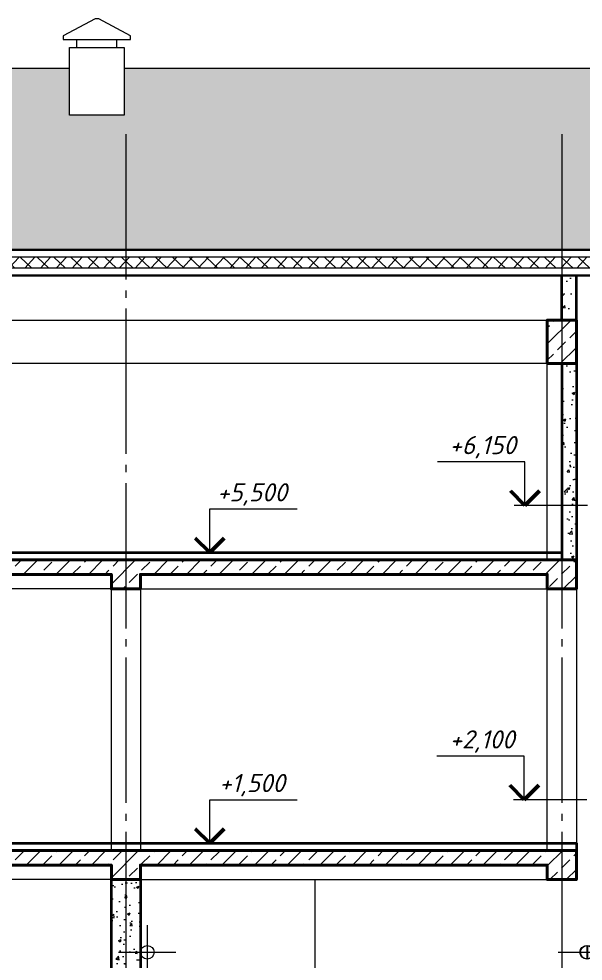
# Model space of a CAD drawing. Header units: millimetres. Extents: x -123149 to 90750, y -868758 to 226421.
# Drawn here: x 42906 to 50674, y 186234 to 199200 of the extents above; entities that cross this region are included whole.
import ezdxf

# ---------------------------------------------------------------- set-up
doc = ezdxf.new("R2010")
doc.units = ezdxf.units.MM
doc.linetypes.add('GOST2.303 5', pattern=[24, 20, -1.5, 1, -1.5])
doc.layers.get('Defpoints').update_dxf_attribs({"color": 1, "lineweight": 0})
doc.layers.add('#Hatch', color=7, linetype='Continuous', lineweight=5, true_color=0x4d4d4d)
for name, color, linetype, lineweight in [('#Бетон разрез', 22, 'Continuous', 40), ('#Вид_тонкая', 20, 'Continuous', 15), ('#Газобетон', 152, 'Continuous', 35), ('#Оси', 7, 'Continuous', 9), ('#Полы_толст', 14, 'Continuous', 35), ('#разм', 7, 'Continuous', 9), ('AR', 164, 'Continuous', 9)]:
    doc.layers.add(name, color=color, linetype=linetype, lineweight=lineweight)
doc.styles.add('STEP PR', font='isocpeui.ttf')
doc.dimstyles.new('высотные отметки', dxfattribs={"dimtxt": 500, "dimasz": 100, "dimexe": 100, "dimexo": 0.625, "dimgap": 50, "dimtad": 1, "dimtih": 1, "dimtoh": 1, "dimdec": 3, "dimlfac": 0.001, "dimrnd": 0.005, "dimzin": 9, "dimtxsty": 'STEP PR', "dimblk": 'NONE', "dimcen": 100, "dimdle": 100, "dimse1": 1, "dimse2": 1, "dimsd1": 1, "dimsd2": 1, "dimadec": 0, "dimazin": 0, "dimtfac": 1, "dimtdec": 3, "dimtmove": 0, "dimatfit": 2, "dimldrblk": 'NONE', "dimfxl": 1, "dimarcsym": 0})
pattern_1 = [(50, (185416.82, -2305.08), (364.36934, -31.87817), [38.1, -419.1]), (355, (185416.8, -2305.1), (-70.48684, 382.1137), [30.48, -335.28117]), (100.45144, (185447.2, -2307.74), (293.8825, 350.2355), [32.38, -356.1805]), (46.1842, (185416.8, -2203.5), (542.1581, -84.08466), [57.15, -628.65]), (96.63556, (185462, -2210.5), (474.8083, 494.8522), [48.57, -534.2712]), (351.18415, (185416.8, -2203.5), (474.8083, 494.8522), [45.7199, -502.9195]), (21, (185467.62, -2228.88), (303.2288, -204.5304), [38.1, -419.1]), (326, (185467.6, -2228.9), (123.60406, 368.37593), [30.48, -335.28]), (71.45144, (185492.9, -2245.93), (426.83284, 163.84554), [32.38, -356.1799]), (37.5, (185416.82, -2305.08), (6.177207, 169.11008), [0, -331.216, 0, -340.36, 0, -336.55]), (7.5, (185416.82, -2305.08), (133.63933, 200.36115), [0, -194.056, 0, -323.596, 0, -128.27]), (327.5, (185303.53, -2305.08), (271.18119, -11.45749), [0, -127, 0, -396.24, 0, -525.78]), (317.5, (185252.73, -2305.08), (296.25836, 50.85298), [0, -165.1, 0, -263.144, 0, -373.38])]
pattern_2 = [(45, (185416.82, -2305.1), (-224.5064, 224.5064), []), (45, (185641.33, -2305.1), (-224.5064, 224.5064), [158.75, -79.375])]

# ---------------------------------------------------------------- blocks, each defined once
blk = doc.blocks.new('*D3270')
at = {"layer": 'Defpoints', "color": 0, "lineweight": 0, "ltscale": 3, "transparency": 16777216}
for p in [(4574366, -917852), (4576313, -917852, 0), (4576313, -924000)]:
    blk.add_point(p, dxfattribs=at)
at = {"layer": '#разм', "color": 0, "ltscale": 3, "transparency": 16777216, "insert": (4574872, -917052), "char_height": 250, "attachment_point": 5, "style": 'STEP PR'}
blk.add_mtext('+6,150', dxfattribs=at)
blk = doc.blocks.new('_None')
blk = doc.blocks.new('*D2696')
at = {"layer": 'Defpoints', "color": 0, "lineweight": 0, "ltscale": 3, "transparency": 16777216}
for p in [(4576313, -922500, 0), (4577249, -922500), (4576313, -924000)]:
    blk.add_point(p, dxfattribs=at)
at = {"layer": '#разм', "color": 0, "ltscale": 3, "transparency": 16777216, "insert": (4577755, -921700), "char_height": 250, "attachment_point": 5, "style": 'STEP PR'}
blk.add_mtext('+1,500', dxfattribs=at)
blk = doc.blocks.new('*D2708')
at = {"layer": 'Defpoints', "color": 0, "lineweight": 0, "ltscale": 3, "transparency": 16777216}
for p in [(4574366, -921900), (4576313, -921900, 0), (4576313, -924000)]:
    blk.add_point(p, dxfattribs=at)
at = {"layer": '#разм', "color": 0, "ltscale": 3, "transparency": 16777216, "insert": (4574872, -921100), "char_height": 250, "attachment_point": 5, "style": 'STEP PR'}
blk.add_mtext('+2,100', dxfattribs=at)
blk = doc.blocks.new('*D2712')
at = {"layer": 'Defpoints', "color": 0, "lineweight": 0, "ltscale": 3, "transparency": 16777216}
for p in [(4576313, -918500, 0), (4577223, -918500), (4576313, -924000)]:
    blk.add_point(p, dxfattribs=at)
at = {"layer": '#разм', "color": 0, "ltscale": 3, "transparency": 16777216, "insert": (4577755, -917700), "char_height": 250, "attachment_point": 5, "style": 'STEP PR'}
blk.add_mtext('+5,500', dxfattribs=at)
blk = doc.blocks.new('*D2705')
at = {"layer": 'Defpoints', "color": 0, "lineweight": 0, "ltscale": 3, "transparency": 16777216}
for p in [(4576313, -927000, 0), (4577272, -927000), (4576313, -930000)]:
    blk.add_point(p, dxfattribs=at)
at = {"layer": '#разм', "color": 0, "ltscale": 3, "transparency": 16777216, "insert": (4577806, -926233), "char_height": 250, "attachment_point": 5, "style": 'STEP PR'}
blk.add_mtext('-3,000', dxfattribs=at)
blk = doc.blocks.new('*U3269')
at = {"layer": '#разм', "ltscale": 100, "elevation": 0}
for points in [[(4575453.9815, -917251.7702), (4574252.0497, -917251.7702)], [(4575453.9815, -917851.7702), (4575453.9815, -917251.7702)], [(4576313.4569, -917851.7702), (4575303.9815, -917851.7702)]]:
    blk.add_lwpolyline(points, dxfattribs=at)
at = {"layer": '#разм', "color": 0, "lineweight": 50, "ltscale": 100, "elevation": 0}
for points in [[(4575453.9815, -917851.7702), (4575253.9816, -917651.7703)], [(4575453.9815, -917851.7702), (4575653.9814, -917651.7703)]]:
    blk.add_lwpolyline(points, dxfattribs=at)
at = {"layer": 'Defpoints', "color": 253, "lineweight": 15, "ltscale": 3, "elevation": 0}
blk.add_lwpolyline([(4576313.4569, -923906.6603), (4576313.4569, -924093.8923)], dxfattribs=at)
at = {"layer": 'Defpoints', "color": 253, "ltscale": 3, "elevation": 0}
blk.add_lwpolyline([(4575919.8409, -924000.2763), (4576707.0728, -924000.2763)], dxfattribs=at)
at = {"layer": 'Defpoints', "color": 253, "lineweight": 15, "ltscale": 3}
blk.add_circle((4576313.4569, -924000.2763, 0), 93.616, dxfattribs=at)
at = {"layer": '#разм', "ltscale": 3}
dim = blk.add_linear_dim(base=(4574365.9937, -917851.7702), p1=(4576313.4569, -924000.4215), p2=(4576313.4569, -917851.7702, 0), angle=90, dimstyle='высотные отметки', override={"dimtxt": 250, "dimrnd": 0.005, "dimzin": 1, "dimpost": '+<>'}, dxfattribs=at)
dim.commit()
dim.dimension.update_dxf_attribs({"geometry": '*D3270', "text_midpoint": (4574872.0543, -917251.7702), "dimtype": 160})
blk = doc.blocks.new('*U2695')
at = {"layer": '#разм', "ltscale": 100, "elevation": 0}
for points in [[(4577172.9323, -921900.2763), (4578374.8641, -921900.2763)], [(4577172.9323, -922500.2763), (4577172.9323, -921900.2763)], [(4576313.4569, -922500.2763), (4577322.9323, -922500.2763)]]:
    blk.add_lwpolyline(points, dxfattribs=at)
at = {"layer": '#разм', "color": 0, "lineweight": 50, "ltscale": 100, "elevation": 0}
for points in [[(4577172.9323, -922500.2763), (4576972.9324, -922300.2764)], [(4577172.9323, -922500.2763), (4577372.9322, -922300.2764)]]:
    blk.add_lwpolyline(points, dxfattribs=at)
at = {"layer": 'Defpoints', "color": 253, "lineweight": 15, "ltscale": 3, "elevation": 0}
blk.add_lwpolyline([(4576313.4569, -923906.6603), (4576313.4569, -924093.8923)], dxfattribs=at)
at = {"layer": 'Defpoints', "color": 253, "ltscale": 3, "elevation": 0}
blk.add_lwpolyline([(4575919.8409, -924000.2763), (4576707.0728, -924000.2763)], dxfattribs=at)
at = {"layer": 'Defpoints', "color": 253, "lineweight": 15, "ltscale": 3}
blk.add_circle((4576313.4569, -924000.2763, 0), 93.616, dxfattribs=at)
at = {"layer": '#разм', "ltscale": 3}
dim = blk.add_linear_dim(base=(4577248.7988, -922500.2763), p1=(4576313.4569, -924000.4215), p2=(4576313.4569, -922500.2763, 0), angle=90, dimstyle='высотные отметки', override={"dimtxt": 250, "dimrnd": 0.005, "dimzin": 1, "dimpost": '+<>'}, dxfattribs=at)
dim.commit()
dim.dimension.update_dxf_attribs({"geometry": '*D2696', "text_midpoint": (4577754.8594, -921900.2763), "dimtype": 160})
blk = doc.blocks.new('*U2707')
at = {"layer": '#разм', "ltscale": 100, "elevation": 0}
for points in [[(4575453.9815, -921300.2763), (4574252.0497, -921300.2763)], [(4575453.9815, -921900.2763), (4575453.9815, -921300.2763)], [(4576313.4569, -921900.2763), (4575303.9815, -921900.2763)]]:
    blk.add_lwpolyline(points, dxfattribs=at)
at = {"layer": '#разм', "color": 0, "lineweight": 50, "ltscale": 100, "elevation": 0}
for points in [[(4575453.9815, -921900.2763), (4575253.9816, -921700.2764)], [(4575453.9815, -921900.2763), (4575653.9814, -921700.2764)]]:
    blk.add_lwpolyline(points, dxfattribs=at)
at = {"layer": 'Defpoints', "color": 253, "lineweight": 15, "ltscale": 3, "elevation": 0}
blk.add_lwpolyline([(4576313.4569, -923906.6603), (4576313.4569, -924093.8923)], dxfattribs=at)
at = {"layer": 'Defpoints', "color": 253, "ltscale": 3, "elevation": 0}
blk.add_lwpolyline([(4575919.8409, -924000.2763), (4576707.0728, -924000.2763)], dxfattribs=at)
at = {"layer": 'Defpoints', "color": 253, "lineweight": 15, "ltscale": 3}
blk.add_circle((4576313.4569, -924000.2763, 0), 93.616, dxfattribs=at)
at = {"layer": '#разм', "ltscale": 3}
dim = blk.add_linear_dim(base=(4574365.9937, -921900.2763), p1=(4576313.4569, -924000.4215), p2=(4576313.4569, -921900.2763, 0), angle=90, dimstyle='высотные отметки', override={"dimtxt": 250, "dimrnd": 0.005, "dimzin": 1, "dimpost": '+<>'}, dxfattribs=at)
dim.commit()
dim.dimension.update_dxf_attribs({"geometry": '*D2708', "text_midpoint": (4574872.0543, -921300.2763), "dimtype": 160})
blk = doc.blocks.new('*U2711')
at = {"layer": '#разм', "ltscale": 100, "elevation": 0}
for points in [[(4577172.9323, -917900.2763), (4578374.8641, -917900.2763)], [(4577172.9323, -918500.2763), (4577172.9323, -917900.2763)], [(4576313.4569, -918500.2763), (4577322.9323, -918500.2763)]]:
    blk.add_lwpolyline(points, dxfattribs=at)
at = {"layer": '#разм', "color": 0, "lineweight": 50, "ltscale": 100, "elevation": 0}
for points in [[(4577172.9323, -918500.2763), (4576972.9324, -918300.2764)], [(4577172.9323, -918500.2763), (4577372.9322, -918300.2764)]]:
    blk.add_lwpolyline(points, dxfattribs=at)
at = {"layer": 'Defpoints', "color": 253, "lineweight": 15, "ltscale": 3, "elevation": 0}
blk.add_lwpolyline([(4576313.4569, -923906.6603), (4576313.4569, -924093.8923)], dxfattribs=at)
at = {"layer": 'Defpoints', "color": 253, "ltscale": 3, "elevation": 0}
blk.add_lwpolyline([(4575919.8409, -924000.2763), (4576707.0728, -924000.2763)], dxfattribs=at)
at = {"layer": 'Defpoints', "color": 253, "lineweight": 15, "ltscale": 3}
blk.add_circle((4576313.4569, -924000.2763, 0), 93.616, dxfattribs=at)
at = {"layer": '#разм', "ltscale": 3}
dim = blk.add_linear_dim(base=(4577222.8519, -918500.2763), p1=(4576313.4569, -924000.4215), p2=(4576313.4569, -918500.2763, 0), angle=90, dimstyle='высотные отметки', override={"dimtxt": 250, "dimrnd": 0.005, "dimzin": 1, "dimpost": '+<>'}, dxfattribs=at)
dim.commit()
dim.dimension.update_dxf_attribs({"geometry": '*D2712', "text_midpoint": (4577754.8594, -917900.2763), "dimtype": 160})
blk = doc.blocks.new('*U2703')
at = {"layer": '#разм', "ltscale": 100, "elevation": 0}
for points in [[(4577172.9323, -927000.1311), (4577172.9323, -926433.3444)], [(4577172.9323, -926433.3444), (4578374.8641, -926433.3444)], [(4576313.4569, -927000.1311), (4577322.9323, -927000.1311)]]:
    blk.add_lwpolyline(points, dxfattribs=at)
at = {"layer": '#разм', "lineweight": 50, "ltscale": 100, "elevation": 0}
for points in [[(4577172.9323, -927000.1311), (4576972.9324, -926800.1312)], [(4577172.9323, -927000.1311), (4577372.9322, -926800.1312)]]:
    blk.add_lwpolyline(points, dxfattribs=at)
at = {"layer": 'Defpoints', "color": 253, "lineweight": 15, "ltscale": 3, "elevation": 0}
for points in [[(4576313.4569, -923625.6673), (4576313.4569, -924374.5949)], [(4576313.4569, -923906.6603), (4576313.4569, -924093.8923)]]:
    blk.add_lwpolyline(points, dxfattribs=at)
at = {"layer": 'Defpoints', "color": 253, "ltscale": 3, "elevation": 0}
blk.add_lwpolyline([(4575919.8409, -924000.2763), (4576707.0728, -924000.2763)], dxfattribs=at)
at = {"layer": 'Defpoints', "color": 253, "lineweight": 15, "ltscale": 3}
blk.add_circle((4576313.4569, -924000.2763, 0), 93.616, dxfattribs=at)
at = {"layer": '#разм', "ltscale": 3}
dim = blk.add_linear_dim(base=(4577272.4527, -927000.1311), p1=(4576313.4569, -930000.4215), p2=(4576313.4569, -927000.1311, 0), angle=90, dimstyle='высотные отметки', override={"dimtxt": 250, "dimrnd": 0.005, "dimzin": 1, "dimpost": '-<>'}, dxfattribs=at)
dim.commit()
dim.dimension.update_dxf_attribs({"geometry": '*D2705', "text_midpoint": (4577806.0701, -926433.3444), "dimtype": 160})

msp = doc.modelspace()

# ---------------------------------------------------------------- hatches: boundary and pattern name
at = {"layer": '#Hatch'}
h = msp.add_hatch(dxfattribs=at)
h.set_pattern_fill('AR-RSHKE', color=256, scale=1.5)
h.paths.add_polyline_path([(32580.22865, 198522.04616), (32580.22865, 196020.43326), (35340.10185, 196020.43326), (35340.10185, 196388.67418), (37630.22865, 197998.51607), (39930.22865, 196381.73383), (39930.22865, 196020.43326), (55190.10185, 196020.43326), (55190.10185, 196388.67418), (57480.22865, 197998.51607), (59780.22865, 196381.73383), (59785.16525, 196018.08287), (62204.11878, 196020.43326), (62204.11878, 196464.30423), (62204.11878, 196504.30423), (63144.11878, 196504.30423), (63144.11878, 196020.43326), (65927.94875, 196020.43326), (65927.94875, 198522.04616), (59680.22865, 198522.04616), (59680.22865, 197874.73484), (58930.22865, 197874.73484), (58930.22865, 198522.04616), (51630.22865, 198522.04616), (51630.22865, 197874.73484), (50880.22865, 197874.73484), (50880.22865, 198522.04616), (44355.22865, 198522.04616), (44355.22865, 197874.73484), (43605.22865, 197874.73484), (43605.22865, 198522.04616), (38380.22865, 198522.04616), (38380.22865, 198136.22156), (37630.22865, 198136.22156), (37630.22865, 198522.04616)])
h.paths.add_polyline_path([(39610.22865, 197796.23971), (40550.22865, 197796.23971), (40550.22865, 197210.75584), (39610.22865, 197210.75584)], flags=16)
h = msp.add_hatch(dxfattribs=at)
h.set_pattern_fill('ANSI37', color=256, scale=50, angle=2)
h.paths.add_polyline_path([(35540.10185, 195997.05498), (35540.10185, 196223.6767), (37630.22865, 197692.92882), (38380.22865, 197165.71722), (38380.22865, 197349.06957), (37630.22865, 197876.28117), (35440.10185, 196336.73417), (35440.10185, 195920.43326), (32580.22865, 195920.43326), (32580.22865, 195770.43326), (35540.10185, 195770.43326)])
h.paths.add_polyline_path([(38380.22865, 197349.06957), (38380.22865, 197165.71722), (39730.22865, 196216.73634), (39730.22865, 195770.43326), (44380.22865, 195770.43326), (44380.22865, 195920.43326), (39830.22865, 195920.43326), (39830.22865, 196329.79381)])
h.paths.add_polyline_path([(50380.22865, 195920.43326), (44380.22865, 195920.43326), (44380.22865, 195770.43326), (50380.22865, 195770.43326)])
h.paths.add_polyline_path([(50880.22865, 195920.43326), (50380.22865, 195920.43326), (50380.22865, 195770.43326), (50880.22865, 195770.43326)])
h.paths.add_polyline_path([(55390.10185, 196121.79175), (55390.10185, 196223.6767), (55563.3343, 196345.45024), (55880.22865, 196568.21074), (55880.22865, 196751.56309), (55290.10185, 196336.73417), (55290.10185, 195920.43326), (50880.22865, 195920.43326), (50880.22865, 195770.43326), (55390.10185, 195770.43326)])
h.paths.add_polyline_path([(57480.22865, 197692.92882), (59404.52552, 196340.24665), (59404.52552, 196523.59899), (57480.22865, 197876.28117), (55880.22865, 196751.56309), (55880.22865, 196568.21074)])
h = msp.add_hatch(dxfattribs=at)
h.set_pattern_fill('AR-CONC', color=256, scale=2)
h.set_pattern_definition(pattern_1)
h.paths.add_polyline_path([(50580.22865, 195670.43326), (50380.22865, 195670.43326), (50380.22865, 195055.46206), (50580.22865, 195055.46206)])
h = msp.add_hatch(dxfattribs=at)
h.set_pattern_fill('ANSI33', color=256, scale=50, style=0)
h.set_pattern_definition(pattern_2)
h.paths.add_polyline_path([(50580.22865, 191755.46206), (50380.22865, 191755.46206), (50380.22865, 191355.46206), (50580.22865, 191355.46206)])
h.paths.add_polyline_path([(50380.22865, 191755.46206), (50180.22865, 191755.46206), (44380.22865, 191755.46206), (44380.22865, 191355.46206), (44580.22865, 191355.46206), (44580.22865, 191555.46206), (50180.22865, 191555.46206), (50180.22865, 191355.46206), (50380.22865, 191355.46206)])
h.paths.add_polyline_path([(44380.22865, 191755.46206), (38580.22865, 191755.46206), (38580.22865, 194855.46206), (40980.22865, 194855.46206), (40980.22865, 194455.46206), (41380.22865, 194455.46206), (41380.22865, 195055.46206), (38380.22865, 195055.46206), (38380.22865, 182755.46206), (38580.22865, 182755.46206), (38580.22865, 187555.46206), (44180.22865, 187555.46206), (44180.22865, 187355.46206), (44380.22865, 187355.46206), (44380.22865, 187755.46206), (44180.22865, 187755.46206), (38580.22865, 187755.46206), (38580.22865, 191555.22122), (38580.22865, 191555.46206), (44180.22865, 191555.46206), (44180.22865, 191355.46206), (44380.22865, 191355.46206)])
h.paths.add_polyline_path([(50380.22865, 187755.46206), (50180.22865, 187755.46206), (44380.22865, 187755.46206), (44380.22865, 187355.46206), (44580.22865, 187355.46206), (44580.22865, 187555.46206), (50180.22865, 187555.46206), (50180.22865, 187355.46206), (50380.22865, 187355.46206)])
h.paths.add_polyline_path([(50580.22865, 187755.46206), (50380.22865, 187755.46206), (50380.22865, 187355.46206), (50580.22865, 187355.46206)])
h.paths.add_polyline_path([(38380.22865, 195055.46206), (38180.22865, 195055.46206), (38180.22865, 191755.46206), (38180.22865, 187755.46206), (38180.22865, 182755.46206), (38380.22865, 182755.46206)])
h = msp.add_hatch(dxfattribs=at)
h.set_pattern_fill('ANSI33', color=256, scale=50, style=0)
h.set_pattern_definition(pattern_2)
h.paths.add_polyline_path([(50580.22865, 195055.46206), (50380.22865, 195055.46206), (50380.22865, 194455.46206), (50580.22865, 194455.46206)])
h.paths.add_polyline_path([(50380.22865, 195055.46206), (50180.22865, 195055.46206), (50180.22865, 194455.46206), (50380.22865, 194455.46206)])
h = msp.add_hatch(dxfattribs=at)
h.set_pattern_fill('AR-CONC', color=256, scale=2)
h.set_pattern_definition(pattern_1)
h.paths.add_polyline_path([(50580.22865, 194455.46206), (50380.22865, 194455.46206), (50380.22865, 191755.46206), (50580.22865, 191755.46206)])
h = msp.add_hatch(dxfattribs=at)
h.set_pattern_fill('AR-CONC', color=256, scale=2)
h.set_pattern_definition(pattern_1)
h.paths.add_polyline_path([(44180.22865, 187355.46206), (44580.22865, 187355.46206), (44580.22865, 182755.46206), (44180.22865, 182755.46206)])

# ---------------------------------------------------------------- linework, layer by layer
at = {"layer": '#Бетон разрез', "ltscale": 100}
msp.add_lwpolyline([(50180.22865, 194455.46206), (50580.22865, 194455.46206), (50580.22865, 195055.46206), (50180.22865, 195055.46206)], close=True, dxfattribs=at)
at = {"layer": '#Бетон разрез'}
for points in [[(38580.22865, 191755.46206), (50580.22865, 191755.46206), (50580.22865, 191355.46206), (50180.22865, 191355.46206), (50180.22865, 191555.46206), (44580.22865, 191555.46206), (44580.22865, 191355.46206), (44180.22865, 191355.46206), (44180.22865, 191555.46206), (38580.22865, 191555.46206), (38580.22865, 191355.46206)], [(38580.22865, 187755.46206), (50580.22865, 187755.46206), (50580.22865, 187355.46206), (50180.22865, 187355.46206), (50180.22865, 187555.46206), (44580.22865, 187555.46206), (44580.22865, 187355.46206), (44180.22865, 187355.46206), (44180.22865, 187555.46206), (38580.22865, 187555.46206), (38580.22865, 187355.46206)]]:
    msp.add_lwpolyline(points, dxfattribs=at)
at = {"layer": '#Вид_тонкая'}
for points in [[(44445.22865, 198917.12093), (44445.22865, 198967.12093), (44005.22865, 199199.73484), (43955.22865, 199199.73484), (43515.22865, 198967.12093), (43515.22865, 198917.12093), (44445.22865, 198917.12093)], [(43705.22865, 198805.46206), (43705.22865, 198917.12093)], [(44255.22865, 198805.46206), (44255.22865, 198917.12093)], [(43605.22865, 197874.73484), (43605.22865, 198805.46206), (44355.22865, 198805.46206), (44355.22865, 197874.73484), (43605.22865, 197874.73484)], [(38380.22865, 198522.04616), (43605.22865, 198522.04616)], [(44355.22865, 198522.04616), (50880.22865, 198522.04616)]]:
    msp.add_lwpolyline(points, dxfattribs=at)
at = {"layer": '#Вид_тонкая', "ltscale": 100}
for points in [[(65927.94875, 195920.43326), (59680.22865, 195920.43326), (59680.22865, 196329.79381), (57480.22865, 197876.28117), (55290.10185, 196336.73417), (55290.10185, 195920.43326), (39830.22865, 195920.43326), (39830.22865, 196329.79381), (37630.22865, 197876.28117), (35440.10185, 196336.73417), (35440.10185, 195920.43326), (32580.22865, 195920.43326)], [(65927.94875, 195770.43326), (59580.22865, 195770.43326), (59580.22865, 196216.73634), (57480.22865, 197692.92882), (55390.10185, 196223.6767), (55390.10185, 195770.43326), (39730.22865, 195770.43326), (39730.22865, 196216.73634), (37630.22865, 197692.92882), (35540.10185, 196223.6767), (35540.10185, 195770.43326), (32580.22865, 195770.43326)], [(46980.22865, 187355.46206), (46980.22865, 183355.60727)]]:
    msp.add_lwpolyline(points, dxfattribs=at)
for points in [[(41380.22865, 195055.46206), (50180.22865, 195055.46206), (50180.22865, 194455.46206), (41380.22865, 194455.46206)], [(50580.22865, 191755.46206), (50180.22865, 191755.46206), (50180.22865, 194455.46206), (50580.22865, 194455.46206)], [(38580.22865, 191555.46206), (44180.22865, 191555.46206), (44180.22865, 191355.46206), (38580.22865, 191355.46206)], [(44580.22865, 191355.46206), (50180.22865, 191355.46206), (50180.22865, 191555.46206), (44580.22865, 191555.46206)], [(44580.22865, 187755.46206), (44180.22865, 187755.46206), (44180.22865, 191355.46206), (44580.22865, 191355.46206)], [(50580.22865, 187755.46206), (50180.22865, 187755.46206), (50180.22865, 191355.46206), (50580.22865, 191355.46206)], [(38580.22865, 187555.46206), (44180.22865, 187555.46206), (44180.22865, 187355.46206), (38580.22865, 187355.46206)], [(44580.22865, 187355.46206), (50180.22865, 187355.46206), (50180.22865, 187555.46206), (44580.22865, 187555.46206)], [(44180.22865, 187355.46206), (44580.22865, 187355.46206), (44580.22865, 182755.46206), (44180.22865, 182755.46206)]]:
    msp.add_lwpolyline(points, close=True, dxfattribs=at)
at = {"layer": '#Газобетон'}
for points in [[(50380.22865, 195055.46206), (50380.22865, 195670.43326)], [(50580.22865, 195055.46206), (50580.22865, 195670.43326)], [(50380.22865, 194455.46206), (50380.22865, 191755.46206)], [(50580.22865, 194455.46206), (50580.22865, 191755.46206)]]:
    msp.add_lwpolyline(points, dxfattribs=at)
msp.add_lwpolyline([(44180.22865, 187355.46206), (44580.22865, 187355.46206), (44580.22865, 182755.46206), (44180.22865, 182755.46206)], close=True, dxfattribs=at)
at = {"layer": '#Оси', "linetype": 'GOST2.303 5', "ltscale": 100}
for points in [[(44380.22865, 197612.88479), (44380.22865, 178217.7347), (44380.22865, 178217.7347)], [(50380.22865, 197612.88479), (50380.22865, 178780.05918), (50380.22865, 178780.05918)]]:
    msp.add_lwpolyline(points, dxfattribs=at)
at = {"layer": '#Полы_толст'}
for points in [[(41380.22865, 191855.46206), (50380.22865, 191855.46206)], [(38580.22865, 187855.46206), (50580.22865, 187855.46206), (50580.22865, 187755.46206)]]:
    msp.add_lwpolyline(points, dxfattribs=at)
at = {"layer": 'AR', "lineweight": 30}
for points in [[(62254.11878, 196020.43326), (59780.22865, 196020.43326), (59780.22865, 196381.73383), (57480.22865, 197998.51607), (55190.10185, 196388.67418), (55190.10185, 196020.43326), (39930.22865, 196020.43326), (39930.22865, 196381.73383), (37630.22865, 197998.51607), (35340.10185, 196388.67418), (35340.10185, 196020.43326), (32580.22865, 196020.43326)], [(55440.10185, 195670.43326), (39680.22865, 195670.43326), (39680.22865, 196121.79175), (37630.22865, 197556.24428), (35590.10185, 196121.79175), (35590.10185, 195670.43326), (32580.22865, 195670.43326)]]:
    msp.add_lwpolyline(points, dxfattribs=at)

# ---------------------------------------------------------------- block references
at = {"layer": '#разм', "lineweight": 15}
for name, p in [('*U3269', (-4525581.70991, 1110357.2323, 0)), ('*U2711', (-4531639.43511, 1110355.73836, 0)), ('*U2707', (-4525590.31861, 1110355.73836, 0)), ('*U2695', (-4531639.43511, 1110355.73836, 0)), ('*U2703', (-4531639.43511, 1110355.73836, 0))]:
    msp.add_blockref(name, p, dxfattribs=at)

doc.saveas('drawing.dxf')
